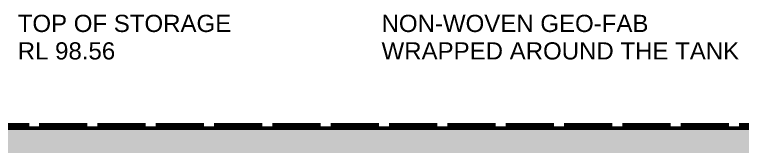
# Model space of a CAD drawing. Header units: millimetres. Extents: x -861 to 4297, y -853 to 3408.
# Drawn here: x 1028 to 2525, y 1522 to 1793 of the extents above; entities that cross this region are included whole.
import ezdxf

# ---------------------------------------------------------------- set-up
doc = ezdxf.new("R2010")
doc.units = ezdxf.units.MM
doc.linetypes.add('DASH_99_21', pattern=[119.944444, 98.777778, -21.166667])
for name, color, linetype in [('ANNOTATIONS', 7, 'Continuous'), ('GEOFAB', 5, 'Continuous'), ('MODULE_ART', 7, 'Continuous'), ('TANK', 7, 'Continuous')]:
    doc.layers.add(name, color=color, linetype=linetype)
doc.styles.add('ARIAL', font='arial.ttf')

# ---------------------------------------------------------------- blocks, each defined once
blk = doc.blocks.new('atlancube_face')
at = {"true_color": 0x000000}
blk.add_solid([(-1.8, -1.8), (1151.8, -1.8), (-1.8, 781.8), (1151.8, 781.8)], dxfattribs=at)

msp = doc.modelspace()

# ---------------------------------------------------------------- linework, layer by layer
at = {"layer": 'GEOFAB', "color": 5, "linetype": 'DASH_99_21', "lineweight": 53}
msp.add_lwpolyline([(-7.1, -7.1), (3457.1, -7.1), (3457.1, 1567.1), (-7.1, 1567.1)], close=True, dxfattribs=at)
at = {"layer": 'TANK', "lineweight": 53}
msp.add_lwpolyline([(0, 0), (3450, 0), (3450, 1560), (0, 1560)], close=True, dxfattribs=at)

# ---------------------------------------------------------------- block references
at = {"layer": 'MODULE_ART'}
for p in [(0, 780), (1150, 780), (2300, 780)]:
    msp.add_blockref('atlancube_face', p, dxfattribs=at)

# ---------------------------------------------------------------- texts
at = {"layer": 'ANNOTATIONS', "style": 'ARIAL'}
for s, height, p in [('TOP OF STORAGE', 35.362, (1035, 1757.6)), ('NON-WOVEN GEO-FAB', 35.362, (1783.3, 1757.6)), ('RL 98.56', 35.36, (1035, 1701.1)), ('WRAPPED AROUND THE TANK', 35.362, (1783.3, 1701.1))]:
    msp.add_text(s, height=height, dxfattribs=at).set_placement(p)

doc.saveas('drawing.dxf')
